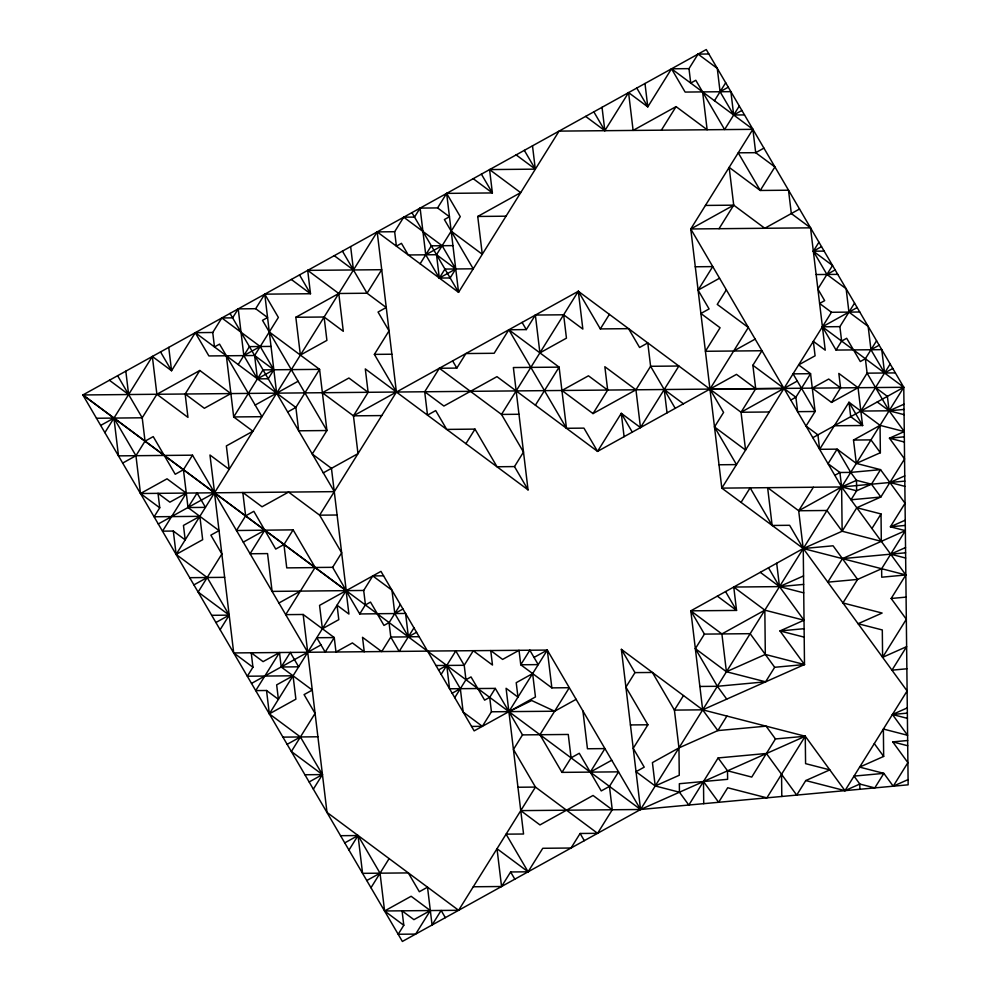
<?xml version="1.0" encoding="UTF-8"?>
<svg xmlns="http://www.w3.org/2000/svg" width="991" height="991" viewBox="0 0 991 991"><rect width="100%" height="100%" fill="white"/><g stroke="black" fill="none" stroke-linecap="round" stroke-linejoin="round"><path stroke-width="1.49" d="M403.709 217.178L442.135 245.718L455.736 268.97L447.536 273.516L439.335 278.062L436.523 254.712L460.258 216.633L446.644 193.381L437.588 207.924L420.11 208.098L414.511 217.079L403.709 217.178L394.653 231.721L396.388 246.152L401.454 243.34L408.255 254.972L436.523 254.712L455.736 268.97L450.137 277.963L439.335 278.062L425.734 254.811L420.11 208.098M313.379 789.133L322.434 774.59L291.366 751.5L315.064 713.421L304.076 694.617L312.276 690.07L281.209 667.005L279.499 652.561L263.086 661.629L251.231 652.796L252.94 667.24L247.329 676.221L293.063 675.8L295.888 699.163L269.341 713.867L266.529 690.504L255.728 690.603L279.499 652.561M514.49 466.588L523.496 452.069L501.496 414.424L439.36 368.256L424.693 391.779L427.505 415.13L435.706 410.584L446.718 429.413L474.999 429.115L497.024 466.761L514.49 466.588L528.054 489.864L516.162 390.9M424.705 391.767L443.906 406.037L496.962 376.654L597.548 451.388L736.486 374.375L755.699 388.633L752.875 365.283L761.943 350.74L705.419 351.285L720.085 327.748L700.885 313.49L709.085 308.944L698.085 290.14L712.715 266.604L695.248 266.777M718.128 757.942L688.819 805.064L679.442 792.181L679.343 783.72L727.617 779.322L727.505 770.775L718.128 757.942L766.377 753.482L775.445 738.952L805.287 736.251L844.964 790.657L859.816 784.042L874.793 787.895L883.861 773.364L859.631 767.121L883.662 756.43L883.377 729.042L907.595 735.285L892.445 714.499L907.298 707.896M905.353 530.656L842.437 558.639L827.795 582.163L857.599 579.413L881.631 568.747L905.353 530.656L890.389 526.791L905.056 503.267L880.541 469.647L856.323 463.416L837.11 449.146L819.644 449.307L817.909 434.863L806.042 426.043L815.097 411.5L810.564 373.694L798.696 364.874L815.085 355.794L813.351 341.35L825.23 350.17L810.527 227.843L690.764 228.971L721.82 488.129L803.267 548.506L690.814 610.84L702.669 709.841L717.843 730.59L766.093 726.155L775.445 738.952M703.721 803.689L703.499 781.552L718.636 802.301L727.704 787.758L766.885 797.854L805.262 736.189L805.584 763.64L829.814 769.871L805.77 780.561L796.702 795.104L766.39 753.494L751.748 777.08L727.505 770.775M104.885 432.621L152.341 356.475L171.554 370.733L195.277 332.679L212.743 332.48L221.811 317.95L232.612 317.863L238.224 308.87L255.69 308.709L267.57 317.529L262.504 320.341L326.919 430.54L312.252 454.051L331.452 468.334L346.231 590.636L380.965 571.373L474.156 730.875L535.45 696.946L532.638 673.583L520.758 664.775L519.024 650.331L502.623 659.411L490.756 650.592L492.477 665.035L473.277 650.753L464.209 665.295L465.956 679.727L454.745 697.664M145.008 441.181L135.94 455.711L122.686 463.07M185.156 394.009L199.823 370.485L230.891 393.576L204.357 408.28L185.156 394.009L187.956 417.372L156.888 394.269L152.354 356.475M255.69 308.709L264.758 294.154L310.493 293.732L307.706 270.37L381.708 269.701L367.054 293.225L338.786 293.497L295.838 317.269L300.372 355.075L326.906 340.384L324.107 317.009L295.838 317.269M238.212 364.564L249.422 346.615L271.026 346.416M117.619 375.713L142.208 417.793L145.033 441.156L153.233 436.61L175.221 474.268L183.434 469.722L192.502 455.179L214.576 492.849L209.968 455.018L229.181 469.313L226.369 445.925L252.916 431.234L233.69 416.951L226.357 355.781L208.89 355.942L195.277 332.679L295.875 407.45L298.675 430.8L326.919 430.54L319.585 369.358L269.304 331.973M221.811 317.95L260.224 346.516L273.813 369.779L268.227 378.773L257.425 378.872L254.613 355.509L278.372 317.43L264.758 294.154L276.638 393.154L334.326 491.647L140.487 493.518L135.94 455.711L113.94 418.078L96.461 418.252M220.138 629.681L229.206 615.138L207.193 577.518L176.125 554.415L214.465 492.874L307.718 652.276L427.542 651.124M214.551 492.762L377.187 231.894L394.653 231.721M245.545 515.977L236.477 530.519L293.125 529.851L315.163 567.484L332.629 567.323L341.66 552.817L319.635 515.171L288.567 492.069L262.033 506.773L242.82 492.502L245.632 515.865L253.832 511.319L275.733 549.076L283.946 544.53L286.746 567.88L315.014 567.595L285.705 614.643L303.172 614.482L322.397 628.752L334.252 637.572L335.986 652.004L352.387 642.924L364.254 651.744L362.52 637.312L381.721 651.582L390.788 637.04L389.042 622.621L383.975 625.42L377.187 613.788L359.721 613.949L346.082 590.686L319.56 605.39L322.397 628.752L338.786 619.66L337.064 605.228L348.919 614.048L346.082 590.686L269.341 713.867L300.409 736.945L322.422 774.59L309.18 781.936M420.134 263.779L431.333 245.83L452.924 245.607M337.126 515.01L319.635 515.171L396.437 392.027L374.387 354.382L389.029 330.87L378.042 312.054L386.242 307.507L367.054 293.225L342.44 251.132M323.252 472.88L357.986 453.643L353.453 415.836L368.119 392.3M439.335 278.062L444.934 269.081L473.215 268.796L444.389 219.556L449.456 216.744L437.588 207.924M284.07 544.393L293.125 529.851M439.36 368.256L456.826 368.095L465.894 353.552L494.162 353.279L508.841 329.768L526.308 329.594L535.363 315.051L563.644 314.791L582.844 329.074L578.31 291.28L353.453 415.836L322.372 392.733L348.906 378.017L368.107 392.287L365.307 368.925L528.054 489.864M708.862 53.997L698.06 54.096L688.993 68.639L671.514 68.8L647.792 106.867L628.579 92.597L604.844 130.676L585.631 116.393M419.193 636.693L408.391 636.804L405.579 613.441L377.311 613.726L370.51 602.094L365.444 604.906L363.697 590.463L372.765 575.92L383.567 575.821M359.721 613.949L365.332 604.956M465.931 443.658L474.999 429.115M661.393 130.143L676.06 106.619L707.14 129.722L702.607 91.903L730.887 91.643L733.674 115.006L724.607 129.548L695.793 80.271L690.727 83.083L688.993 68.639M769.301 411.983L741.045 412.256L578.31 291.267L501.496 414.424L518.974 414.263M389.19 622.521L400.389 604.56M714.474 100.723L725.685 82.761M535.4 405.183L559.11 367.141L508.841 329.768L566.48 428.285L583.947 428.124L597.548 451.388L621.283 413.321L640.483 427.592L678.872 366.026L650.604 366.286L635.937 389.822L593.014 413.581L561.934 390.479L588.456 375.812L607.669 390.082L593.014 413.581M413.99 627.811L399.187 651.421L390.788 637.04L408.255 636.879L416.592 632.258M578.31 291.267L600.323 328.913L609.391 314.37M739.286 106.025L733.699 114.993L720.085 91.742L717.273 68.379L698.06 54.096M906.876 668.789L891.974 670.164L906.629 646.64L882.609 657.33L906.331 619.264L891.169 598.49L905.836 574.953L841.594 486.928L690.764 228.971L752.9 129.288L671.514 68.8L685.128 92.076L702.607 91.89M441.144 674.4L446.743 665.419L460.344 688.683L463.156 712.046L482.357 726.329L491.425 711.786L489.703 697.342L484.624 700.154L471.022 676.927L465.956 679.727M446.743 665.457L455.798 650.926L464.209 665.295L435.941 665.518M719.032 228.698L733.712 205.162L729.165 167.355L760.246 190.47L788.514 190.21L791.326 213.561L810.551 227.831M348.968 850.08L358.036 835.537L380.036 873.182L384.582 910.989L403.783 925.272L398.184 934.253L415.663 934.092L430.329 910.568L411.129 896.273L384.595 910.977L458.61 910.295L535.45 787.077L513.462 749.431L522.505 734.901L568.264 734.455L571.076 757.818L561.959 772.373L539.946 734.74L569.317 687.704L551.851 687.878L532.638 673.583L516.224 682.688L517.959 697.119L506.091 688.299L523.558 834.013L506.079 834.149L528.092 871.807L542.771 848.284L571.039 848.023L580.107 833.481L597.585 833.32L612.252 809.796M726.316 289.868L717.249 304.41L748.329 327.488L709.94 389.116L723.579 412.417L714.499 426.948L736.499 464.606L719.02 464.767M370.981 887.725L389.104 858.64M489.69 697.391L495.289 688.398L522.505 734.901M576.118 699.324L554.663 711.228L508.903 711.625L547.305 650.084L640.558 809.486L908.14 784.822L903.78 387.283L706.273 49.55L82.86 394.963L402.383 941.45L640.545 809.523L805.287 736.251L702.681 709.829L674.413 710.101L652.4 672.468L634.971 672.616L625.916 687.147L647.903 724.78L633.212 748.329L644.224 767.145L636.024 771.692L655.212 785.962L652.425 762.599L678.959 747.895L717.843 730.59L726.911 716.047M895.368 372.901L884.579 373L870.965 349.749L868.153 326.398L848.94 312.103L846.128 288.74L826.928 274.47L813.326 251.206L818.925 242.225M714.499 426.948L745.566 450.075L741.045 412.256L755.724 388.745M790.83 400.042L795.897 397.23L810.564 373.694L793.097 373.867L815.097 411.5L797.631 411.661L795.897 397.23L783.968 388.472L721.82 488.129L841.619 486.965L904.82 481.118M859.742 312.004L831.474 312.276L783.968 388.41L741.045 412.256M857.165 307.557L822.419 326.807L836.032 350.071L841.632 341.077L839.885 326.646L854.552 303.122M501.557 886.511L510.625 871.969L528.092 871.807L497.011 848.717L501.557 886.511L473.289 886.772M741.07 502.375L750.137 487.832L772.138 525.465L789.616 525.292L803.218 548.543L798.684 510.761L813.351 487.25M840.579 387.865L828.699 379.045L812.298 388.138L831.511 402.408L840.579 387.877L838.832 373.434L858.045 387.704L862.579 425.511L834.311 425.771M841.632 341.077L846.686 338.278L860.299 361.542L865.366 358.73L876.564 340.768M571.076 757.818L579.277 753.271L601.252 790.929L609.453 786.383L618.545 771.853L561.959 772.373M726.725 699.113L717.36 686.28L695.372 648.647L704.415 634.104L750.162 633.683L774.677 667.29L804.494 664.54L803.255 548.556L842.139 531.238L856.806 507.726L880.838 497.036L904.572 458.957L889.435 438.195L904.275 431.58L889.138 410.807L867.1 373.161L865.366 358.73M819.644 449.307L848.977 402.259L880.058 425.35L853.511 440.054L856.323 463.404L880.355 452.726L880.058 425.362L904.275 431.58M890.166 364.019L860.857 411.067L889.113 410.794L904.04 409.432M871.956 528.5L881.024 513.957L856.806 507.726M859.878 789.282L859.816 784.042L854.031 776.102L883.861 773.364L893.225 786.197L907.892 762.661L892.742 741.887L907.657 740.512M183.434 469.722L186.283 493.109L169.882 502.177L158.027 493.332L159.737 507.776L154.125 516.769L199.86 516.336L219.073 530.606L210.86 535.152L221.873 553.981L198.138 592.048L229.206 615.138L215.939 622.497M159.737 507.776L140.487 493.518L167.033 478.814L186.283 493.109L162.524 531.151L173.314 531.052L185.193 539.872L183.459 525.428L199.86 516.336L202.672 539.699L176.125 554.415M683.493 695.558L674.413 710.101L678.959 747.895L679.256 775.259L655.237 785.962L679.442 792.218M699.894 686.453L717.36 686.292L765.597 681.808L774.677 667.29M100.673 425.436L113.94 418.078L142.208 417.793L156.888 394.269L199.823 370.485M451.202 231.176L482.283 254.266L477.736 216.459L520.647 192.65L489.579 169.585L492.378 192.935L446.644 193.381L458.56 292.333L377.187 231.894L396.4 392.052M442.135 245.718L425.734 254.811M720.085 91.742L728.286 87.196M257.425 378.872L273.813 369.779L254.613 355.509L226.357 355.781M212.743 332.48L214.465 346.924L219.544 344.125L255.17 405.059L298.105 381.25M287.675 411.983L295.875 407.437L319.585 369.358L263.024 369.878L233.69 416.951L261.983 416.691L255.17 405.059M763.9 148.142L755.699 152.688L738.233 152.812L760.246 190.47L774.9 166.946L755.699 152.688L752.887 129.338L559.073 131.109L458.56 292.333L411.922 212.631M690.764 228.971L733.712 205.162L764.792 228.264L799.526 209.014M243.291 542.139L264.746 530.247L250.091 553.771L267.558 553.597L272.104 591.392L363.697 590.463M698.085 290.14L719.516 278.236M193.939 584.863L207.193 577.518L224.66 577.332M278.892 603.024L300.36 591.119M408.403 636.792L394.79 613.54L402.99 609.007M287.167 744.315L300.422 736.957M834.843 475.308L839.922 472.496L850.712 472.397L880.541 469.647L871.473 484.19L856.62 490.793L851.021 499.786L880.838 497.036L871.473 484.19L856.509 480.325L841.656 486.953L798.684 510.749L767.629 487.659L772.138 525.465M452.144 693.229L460.344 688.683L495.289 688.398M366.769 880.528L380.036 873.182M676.06 106.619L633.113 130.403L628.579 92.597M257.425 378.872L243.823 355.596L260.224 346.516M741.887 110.459L733.699 114.993L744.489 114.906M158.3 523.966L214.502 492.824L233.715 652.933L307.718 652.276L320.985 644.918M831.474 312.276L819.594 303.444L824.661 300.645L817.86 289.013L832.527 265.489L813.326 251.206L821.514 246.66M826.928 274.47L835.128 269.924M733.674 351L755.142 339.12M251.528 683.406L307.73 652.264M797.297 381.052L784.03 388.398L752.875 365.283M870.965 349.749L879.166 345.202M293.063 675.8L276.662 684.88L278.397 699.324L266.529 690.504M831.511 402.408L858.045 387.704L867.1 373.161L884.579 373L892.78 368.466M812.843 437.675L903.78 387.283L822.419 326.807L839.885 326.646M438.542 669.966L446.743 665.419L449.555 688.782L460.344 688.683M534.025 657.417L547.305 650.084L551.851 687.878M776.696 563.26L779.496 586.622L733.761 587.044L736.548 610.419L690.814 610.84L721.894 633.943L764.841 610.159L804.011 620.23L779.979 630.933L804.494 664.54L702.681 709.829L621.382 649.353L640.558 809.498L520.77 810.626L539.971 824.921L593.052 795.476L612.252 809.758L609.453 786.383M344.757 842.883L358.024 835.549L362.57 873.344L408.304 872.91L419.329 891.739L427.53 887.193L432.064 925.012L441.131 910.469L445.343 917.654M611.732 760.233L590.289 772.088L604.931 748.601L587.452 748.762L582.919 710.968M430.329 910.568L413.928 919.648L402.061 910.828L403.783 925.272M508.916 711.674L531.696 700.538L554.663 711.228M903.99 404.204L889.138 410.807L877.246 401.987M904.758 475.891L889.906 482.493L904.87 486.346M905.241 520.188L890.389 526.791L905.291 525.416M803.528 575.932L779.496 586.61L804.011 620.23M804.494 664.54L765.312 654.444L726.415 671.737L695.372 648.647M893.225 786.197L908.078 779.595M905.539 547.565L890.661 554.167L842.437 558.639L833.072 545.793L803.292 548.543L907.112 690.962L844.964 790.657L805.77 780.561M904.337 436.808L889.435 438.195L904.399 442.036M905.588 552.805L890.661 554.167L905.65 558.032M803.627 584.393L779.496 586.61L803.713 592.853M891.169 598.49L906.084 597.115M804.11 628.69L779.979 630.933L804.197 637.151M907.347 713.124L892.42 714.499L907.409 718.351M489.579 169.585L535.301 169.139L532.489 145.776M477.736 216.459L505.992 216.187M853.511 440.054L870.978 439.88L880.355 452.726M189.727 577.679L207.193 577.518M282.955 737.131L317.876 736.784M517.959 787.25L535.45 787.077L597.585 833.32M705.431 205.434L733.712 205.162M813.326 251.206L824.116 251.107M816.138 274.557L837.729 274.371M600.323 328.913L628.567 328.665L639.579 347.482L647.78 342.936L650.604 366.286L675.23 408.342M836.032 350.071L881.767 349.65L884.579 373M374.387 354.382L391.854 354.221M709.977 389.079L783.968 388.472M82.86 394.963L903.78 387.283L640.558 809.498L82.872 394.963L346.231 590.636L332.629 567.323M353.453 415.836L381.721 415.576M192.502 455.179L118.486 455.872L113.94 418.078M798.684 510.749L826.952 510.489L842.139 531.238L881.321 541.346L881.024 513.957M211.74 615.312L229.194 615.138M427.604 651.062L547.305 650.084M630.437 724.941L647.903 724.78M471.555 726.428L482.357 726.329M304.98 774.751L322.422 774.59M340.557 835.698L358.024 835.549M491.425 711.786L508.866 711.649M904.102 414.659L889.138 410.807L887.379 396.375L875.511 387.543M841.656 486.953L856.62 490.793L856.509 480.325L850.736 472.41L837.11 449.146L828.042 463.677L839.922 472.496L841.619 486.977L842.139 531.238M803.255 548.556L905.836 574.953L881.717 577.208L881.631 568.747M765.597 681.808L726.415 671.737L721.894 633.943M892.742 741.887L907.706 745.74M516.1 154.869L535.301 169.139L524.301 150.322M199.86 516.336L188.005 507.553L186.283 493.109M473.178 178.665L492.378 192.935L481.378 174.119M683.431 403.808L664.218 389.525L667.03 412.888M760.295 572.34L779.496 586.622L768.496 567.806M334.227 255.666L353.453 269.973L350.641 246.586M733.761 587.044L764.841 610.159L765.312 654.444M307.706 270.37L338.786 293.497L343.295 331.304L324.107 317.009M717.36 596.136L736.548 610.419L725.561 591.59M291.304 279.45L310.493 293.732L299.505 274.916M372.765 575.92L391.965 590.202L394.79 613.553M109.419 380.259L128.619 394.529L125.82 371.167M233.765 652.933L252.94 667.24M458.61 910.295L327.005 812.397L303.172 614.482M842.437 558.639L857.599 579.413L842.932 602.962L882.114 613.045L858.082 623.723L882.3 629.954L882.609 657.33M874.297 743.584L883.662 756.43M636.779 88.05L647.792 106.867L644.98 83.504M593.832 111.847L604.844 130.676L602.033 107.301M632.295 432.138L621.283 413.321L624.095 436.684M522.096 322.409L526.308 329.594M690.814 610.84L704.415 634.104M452.627 360.897L456.826 368.095M621.382 649.353L634.971 672.616M580.107 833.481L584.318 840.665M230.023 313.429L276.638 393.154M510.625 871.969L514.825 879.166M160.542 351.929L171.554 370.733L168.743 347.383M173.314 531.052L176.138 554.415M640.483 427.592L635.949 389.785L604.857 366.72L607.669 390.082M563.644 314.791L566.443 338.154L539.909 352.87L535.363 315.051M566.48 428.285L559.11 367.141L513.375 367.537L516.162 390.925M238.224 308.87L243.823 355.596M781.552 774.33L781.8 796.479M334.252 637.572L325.184 652.103L316.786 637.733L334.252 637.572M529.826 650.232L520.758 664.775L538.224 664.614L529.826 650.232M197.085 493.022L188.005 507.553L205.459 507.355L197.085 493.022M290.289 652.474L281.209 667.005L298.663 666.807L290.289 652.474M862.579 425.511L850.712 416.691L848.977 402.259L862.579 425.511"/></g></svg>
